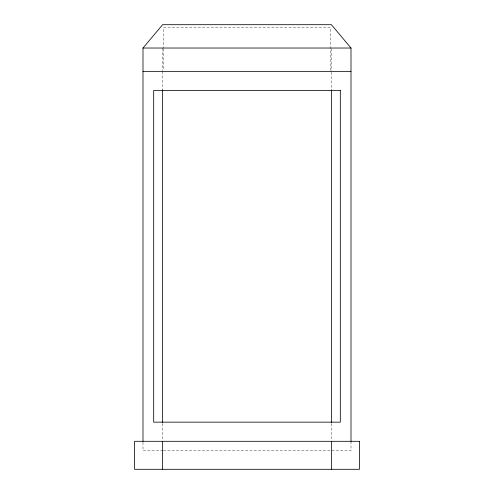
<?xml version="1.0" encoding="UTF-8"?>
<svg xmlns="http://www.w3.org/2000/svg" width="494" height="494" viewBox="0 0 494 494"><rect width="100%" height="100%" fill="white"/><g stroke="black" fill="none" stroke-linecap="round" stroke-linejoin="round"><path stroke-width="0.37" stroke-dasharray="2.47 1.85" d="M163.02 450.639L142.994 450.639L142.994 441.303M163.36 450.639L351.006 450.639L351.006 441.303M331.412 48.783L331.412 70.605M331.412 72.13L331.412 89.852M331.412 423.58L331.412 440.537M330.48 70.426L330.48 27.497L163.52 27.497L163.52 48.196M163.52 48.962L163.52 70.426M162.588 48.029L162.588 70.605M162.588 71.358L162.588 89.852M162.588 423.58L162.588 440.537"/><path stroke-width="0.74" d="M142.994 441.303L142.994 48.029L162.588 24.7L331.412 24.7L351.006 48.029L351.006 441.303M142.994 48.029L351.006 48.029M142.994 71.358L351.006 71.358M331.412 89.852L331.412 422.808M331.412 441.303L331.412 469.3M162.588 89.852L162.588 422.808M162.588 441.303L162.588 469.3M340.317 90.507L153.683 90.507L153.683 422.154L340.317 422.154L340.317 90.507M359.41 441.303L134.59 441.303L134.59 469.3L359.41 469.3L359.41 441.303"/></g></svg>
